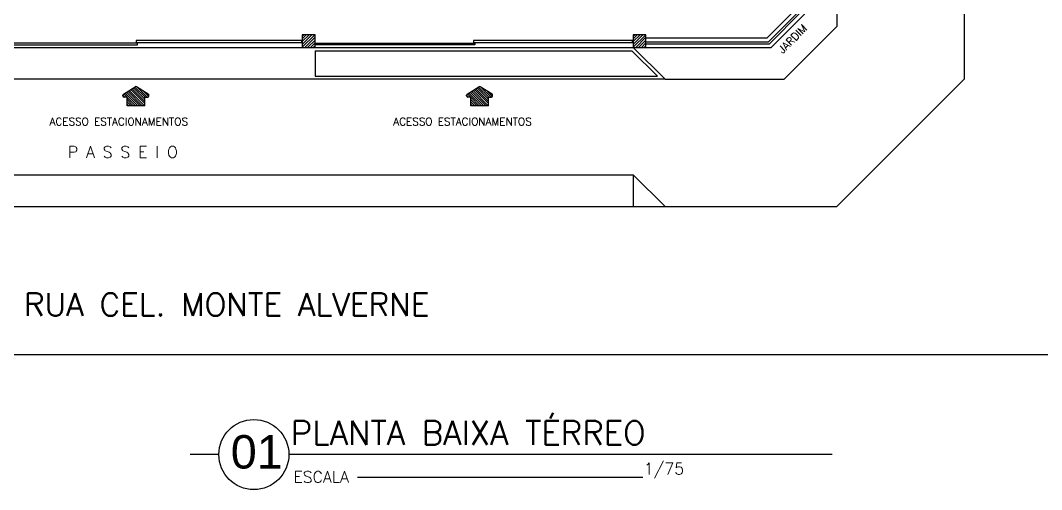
# Model space of a CAD drawing. Header units: millimetres. Extents: x 23536 to 47095, y 9984 to 20154.
# Drawn here: x 23549.89 to 23565.94, y 10057.88 to 10065.25 of the extents above; entities that cross this region are included whole.
import ezdxf
from ezdxf.enums import TextEntityAlignment as Align

# ---------------------------------------------------------------- set-up
doc = ezdxf.new("R2010")
doc.units = ezdxf.units.MM
doc.header["$LTSCALE"] = 30
doc.header["$MEASUREMENT"] = 0
for name, color, linetype in [('LAYER2', 3, 'CONTINUOUS'), ('LAYER4', 7, 'CONTINUOUS'), ('PAREDE01', 2, 'CONTINUOUS'), ('projeto', 8, 'CONTINUOUS'), ('TEXTO01', 2, 'CONTINUOUS'), ('TEXTO03', 6, 'CONTINUOUS'), ('TEXTO1', 2, 'CONTINUOUS')]:
    doc.layers.add(name, color=color, linetype=linetype)
doc.styles.add('ARIAL', font='arial.ttf', dxfattribs={"height": 0.2})
doc.styles.add('ROMANS', font='romans.shx', dxfattribs={"height": 0.14})

# ---------------------------------------------------------------- blocks, each defined once
blk = doc.blocks.new('A$C00126118')
at = {"layer": 'LAYER2'}
blk.add_line((0.3, 0.367), (0, 0.367), dxfattribs=at)
blk.add_circle((0.667, 0.367), 0.367, dxfattribs=at)

msp = doc.modelspace()

# ---------------------------------------------------------------- hatches: boundary and pattern name
at = {"layer": 'projeto'}
h = msp.add_hatch(dxfattribs=at)
h.set_pattern_fill('ANSI31', color=256, scale=0.2, angle=-180, style=0)
h.set_pattern_definition([(135, (23597.19242, 10122.857929), (0.0176776695, 0.0176776695), [])])
h.paths.add_polyline_path([(23551.847, 10063.907), (23551.847, 10064.041), (23551.894, 10064.041, 0.414214), (23551.914, 10064.061), (23551.914, 10064.073, 0.258744), (23551.904, 10064.09), (23551.72, 10064.205, 0.286489), (23551.699, 10064.205), (23551.514, 10064.09, 0.258744), (23551.505, 10064.073), (23551.505, 10064.061, 0.414214), (23551.525, 10064.041), (23551.572, 10064.041), (23551.572, 10063.907)])
h = msp.add_hatch(dxfattribs=at)
h.set_pattern_fill('ANSI31', color=256, scale=0.2, angle=-180, style=0)
h.set_pattern_definition([(135, (23602.593606, 10122.857929), (0.0176776695, 0.0176776695), [])])
h.paths.add_polyline_path([(23557.248, 10063.907), (23557.248, 10064.041), (23557.295, 10064.041, 0.414214), (23557.315, 10064.061), (23557.315, 10064.073, 0.258744), (23557.306, 10064.09), (23557.121, 10064.205, 0.286489), (23557.1, 10064.205), (23556.915, 10064.09, 0.258744), (23556.906, 10064.073), (23556.906, 10064.061, 0.414214), (23556.926, 10064.041), (23556.973, 10064.041), (23556.973, 10063.907)])

# ---------------------------------------------------------------- linework, layer by layer
at = {"layer": 'LAYER2'}
msp.add_line((23562.649, 10058.426), (23554.112, 10058.426), dxfattribs=at)
at = {"layer": 'LAYER4'}
msp.add_line((23555.19, 10058.072), (23559.673, 10058.072), dxfattribs=at)
at = {"layer": 'projeto'}
for p, q in [((23564.724, 10078.836), (23564.724, 10064.322)), ((23562.724, 10069.122), (23562.724, 10065.15)), ((23562.074, 10065.419), (23561.626, 10064.972)), ((23562.134, 10065.394), (23561.651, 10064.912)), ((23562.164, 10065.382), (23561.664, 10064.882)), ((23562.224, 10065.357), (23561.689, 10064.822)), ((23562.724, 10065.15), (23561.896, 10064.322)), ((23554.524, 10065.022), (23554.324, 10065.022)), ((23554.324, 10065.022), (23554.324, 10064.822)), ((23554.324, 10065.003), (23554.343, 10065.022)), ((23554.324, 10064.959), (23554.387, 10065.022)), ((23554.324, 10064.915), (23554.431, 10065.022)), ((23554.324, 10064.87), (23554.475, 10065.022)), ((23554.324, 10064.826), (23554.52, 10065.022)), ((23554.364, 10064.822), (23554.524, 10064.982)), ((23554.524, 10064.822), (23554.524, 10065.022)), ((23559.724, 10065.022), (23559.524, 10065.022)), ((23559.524, 10065.022), (23559.524, 10064.822)), ((23559.524, 10065.003), (23559.543, 10065.022)), ((23559.524, 10064.959), (23559.587, 10065.022)), ((23559.524, 10064.915), (23559.631, 10065.022)), ((23559.524, 10064.87), (23559.675, 10065.022)), ((23559.524, 10064.826), (23559.72, 10065.022)), ((23559.564, 10064.822), (23559.724, 10064.982)), ((23559.724, 10064.822), (23559.724, 10065.022)), ((23559.724, 10064.972), (23561.626, 10064.972)), ((23543.724, 10064.822), (23559.724, 10064.822)), ((23551.734, 10064.892), (23549.134, 10064.892)), ((23549.134, 10064.862), (23551.734, 10064.862)), ((23554.314, 10064.932), (23551.714, 10064.932)), ((23551.714, 10064.932), (23551.714, 10064.902)), ((23551.714, 10064.902), (23554.314, 10064.902)), ((23551.734, 10064.862), (23551.734, 10064.892)), ((23554.314, 10064.902), (23554.314, 10064.932)), ((23554.324, 10064.822), (23554.524, 10064.822)), ((23554.408, 10064.822), (23554.524, 10064.938)), ((23554.452, 10064.822), (23554.524, 10064.894)), ((23554.496, 10064.822), (23554.524, 10064.849)), ((23554.534, 10064.892), (23557.034, 10064.892)), ((23554.534, 10064.862), (23554.534, 10064.892)), ((23557.034, 10064.862), (23554.534, 10064.862)), ((23559.514, 10064.932), (23557.014, 10064.932)), ((23557.014, 10064.932), (23557.014, 10064.902)), ((23557.014, 10064.902), (23559.514, 10064.902)), ((23557.034, 10064.892), (23557.034, 10064.862)), ((23559.514, 10064.902), (23559.514, 10064.932)), ((23559.524, 10064.822), (23560.024, 10064.322)), ((23559.524, 10064.822), (23559.724, 10064.822)), ((23559.608, 10064.822), (23559.724, 10064.938)), ((23559.652, 10064.822), (23559.724, 10064.894)), ((23559.696, 10064.822), (23559.724, 10064.849)), ((23559.724, 10064.912), (23561.651, 10064.912)), ((23559.724, 10064.882), (23561.664, 10064.882)), ((23559.724, 10064.822), (23561.689, 10064.822)), ((23554.524, 10064.772), (23559.503, 10064.772)), ((23554.524, 10064.772), (23554.524, 10064.372)), ((23559.503, 10064.772), (23559.903, 10064.372)), ((23554.524, 10064.372), (23559.903, 10064.372)), ((23560.024, 10064.322), (23543.724, 10064.322)), ((23551.514, 10064.09), (23551.699, 10064.205)), ((23551.904, 10064.09), (23551.72, 10064.205)), ((23556.915, 10064.09), (23557.1, 10064.205)), ((23557.306, 10064.09), (23557.121, 10064.205)), ((23560.024, 10064.322), (23561.896, 10064.322)), ((23564.724, 10064.322), (23562.724, 10062.322)), ((23551.505, 10064.061), (23551.505, 10064.073)), ((23551.572, 10064.041), (23551.525, 10064.041)), ((23551.572, 10063.907), (23551.572, 10064.041)), ((23551.847, 10063.907), (23551.847, 10064.041)), ((23551.847, 10064.041), (23551.894, 10064.041)), ((23551.914, 10064.061), (23551.914, 10064.073)), ((23556.906, 10064.061), (23556.906, 10064.073)), ((23556.973, 10064.041), (23556.926, 10064.041)), ((23556.973, 10063.907), (23556.973, 10064.041)), ((23557.248, 10063.907), (23557.248, 10064.041)), ((23557.248, 10064.041), (23557.295, 10064.041)), ((23557.315, 10064.061), (23557.315, 10064.073)), ((23551.847, 10063.907), (23551.572, 10063.907)), ((23557.248, 10063.907), (23556.973, 10063.907)), ((23543.724, 10062.822), (23559.524, 10062.822)), ((23559.524, 10062.822), (23559.524, 10062.322)), ((23560.024, 10062.322), (23559.524, 10062.822)), ((23541.537, 10062.322), (23562.724, 10062.322)), ((23541.537, 10059.996), (23569.724, 10059.996))]:
    msp.add_line(p, q, dxfattribs=at)
for centre, start, end in [((23551.709, 10064.188), 58.0272, 121.9728), ((23557.11, 10064.188), 58.0272, 121.9728), ((23551.525, 10064.073), 121.9728, 180), ((23551.525, 10064.061), 180, 270), ((23551.894, 10064.061), 270, 0), ((23551.894, 10064.073), 0, 58.0272), ((23556.926, 10064.073), 121.9728, 180), ((23556.926, 10064.061), 180, 270), ((23557.295, 10064.061), 270, 0), ((23557.295, 10064.073), 0, 58.0272)]:
    msp.add_arc(centre, 0.02, start, end, dxfattribs=at)

# ---------------------------------------------------------------- block references
at = {"layer": 'PAREDE01', "xscale": 1.5, "yscale": 1.5, "zscale": 1.5}
msp.add_blockref('A$C00126118', (23552.562, 10057.875), dxfattribs=at)

# ---------------------------------------------------------------- texts
at = {"layer": 'PAREDE01', "style": 'ARIAL'}
msp.add_text('01', height=0.525, dxfattribs=at).set_placement((23553.2, 10058.206))
at = {"layer": 'projeto', "style": 'ROMANS'}
msp.add_text('JARDIM', height=0.12, rotation=45, dxfattribs=at).set_placement((23561.788, 10064.803), align=Align.TOP_LEFT)
for s, height, p in [('ACESSO ESTACIONAMENTOS', 0.12, (23550.352, 10063.718)), ('ACESSO ESTACIONAMENTOS', 0.12, (23555.753, 10063.718)), ('P A S S E I O', 0.18, (23550.64, 10063.269))]:
    msp.add_text(s, height=height, dxfattribs=at).set_placement(p, align=Align.TOP_LEFT)
at = {"layer": 'TEXTO01', "style": 'ROMANS'}
msp.add_text('PLANTA BAIXA TÉRREO', height=0.375, dxfattribs=at).set_placement((23554.143, 10058.954), align=Align.TOP_LEFT)
at = {"layer": 'TEXTO03', "style": 'ROMANS'}
for s, p in [('1/75', (23559.69, 10058.294)), ('ESCALA', (23554.185, 10058.164))]:
    msp.add_text(s, height=0.18, dxfattribs=at).set_placement(p, align=Align.TOP_LEFT)
at = {"layer": 'TEXTO1', "style": 'ROMANS'}
msp.add_text('RUA CEL. MONTE ALVERNE', height=0.36, dxfattribs=at).set_placement((23549.951, 10060.963), align=Align.TOP_LEFT)

doc.saveas('drawing.dxf')
